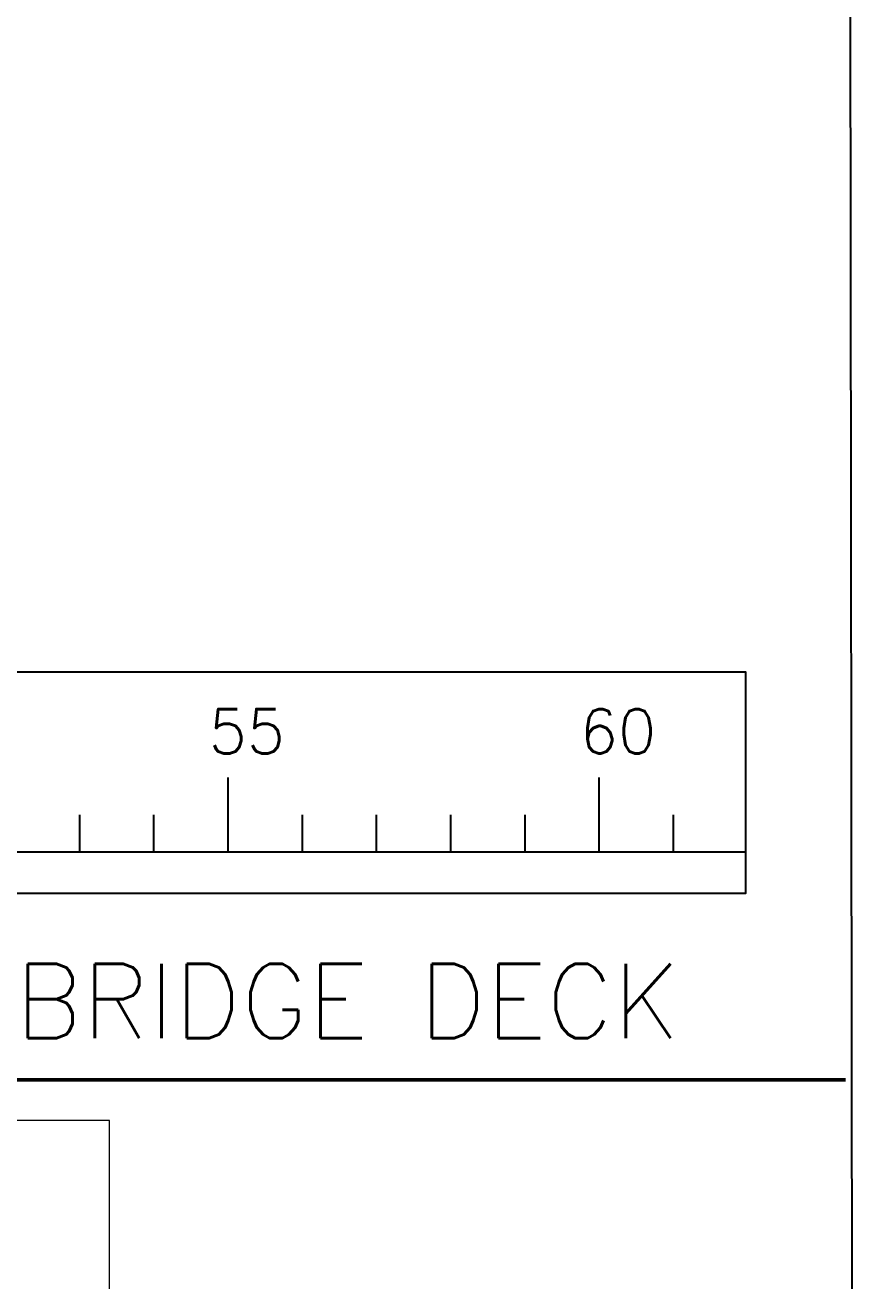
# Model space of a CAD drawing. Extents: x 766778 to 845620, y 133762 to 209800.
# Drawn here: x 839999 to 845616, y 172086 to 180540 of the extents above; entities that cross this region are included whole.
import ezdxf
from ezdxf.xclip import XClip

# ---------------------------------------------------------------- set-up
doc = ezdxf.new("R2010")
doc.units = 0
doc.header["$MEASUREMENT"] = 0
doc.header["$XCLIPFRAME"] = 2
doc.layers.get('0').update_dxf_attribs({"color": 1, "linetype": 'CONTINUOUS'})
doc.layers.add('Steel Bulkheads & decks', color=1, linetype='CONTINUOUS', lineweight=15)
doc.layers.add('TXT-050', color=3, linetype='CONTINUOUS', lineweight=50)
doc.styles.add('ROMANS', font='ROMANS')

# ---------------------------------------------------------------- blocks, each defined once
blk = doc.blocks.new('BL FRAME RULER')
at = {"color": 1, "linetype": 'Continuous'}
for points in [[(228608.1, 79357.3), (228608.1, 79857.3)], [(231108.1, 79357.3), (231108.1, 79857.3)], [(227608.1, 79357.3), (227608.1, 79607.3)], [(228108.1, 79357.3), (228108.1, 79607.3)], [(229108.1, 79357.3), (229108.1, 79607.3)], [(229608.1, 79357.3), (229608.1, 79607.3)], [(230108.1, 79357.3), (230108.1, 79607.3)], [(230608.1, 79357.3), (230608.1, 79607.3)], [(231608.1, 79357.3), (231608.1, 79607.3)]]:
    blk.add_lwpolyline(points, dxfattribs=at)
at = {"linetype": 'Continuous'}
blk.add_lwpolyline([(198608.1, 79357.3), (233608.1, 79357.3)], dxfattribs=at)
at = {"color": 7, "linetype": 'Continuous', "char_height": 300, "attachment_point": 1, "style": 'ROMANS'}
for s, insert in [('55', (228476.7, 80319.3)), ('60', (230976.7, 80319.3))]:
    blk.add_mtext_dynamic_manual_height_columns(s, width=571.615, gutter_width=1, heights=[0], dxfattribs=dict(at, insert=insert))

msp = doc.modelspace()

# ---------------------------------------------------------------- linework, layer by layer
at = {"color": 7, "linetype": 'Continuous'}
msp.add_line((845517.23483, 209799.79575), (845616, 136669), dxfattribs=at)
at = {"color": 1, "linetype": 'Continuous'}
msp.add_line((829214.22913, 174973.90437), (842226.52037, 174973.90437), dxfattribs=at)
at = {"layer": 'Steel Bulkheads & decks'}
msp.add_lwpolyline([(840567, 171966.37838), (840567, 173166.37838), (839067, 173166.37838), (839067, 171966.37838)], close=True, dxfattribs=at)
at = {"layer": 'TXT-050'}
msp.add_line((839684.08703, 173440.22427), (845526.08703, 173440.22427), dxfattribs=at)

# ---------------------------------------------------------------- block references
at = {"color": 250, "linetype": 'Continuous'}
ref = msp.add_blockref('BL FRAME RULER', (612758.92267, 95616.63758), dxfattribs=at)
XClip(ref).set_block_clipping_path([(208476.6583222296, 79078.2651219059), (232095.696427579, 80567.5297063788)])

# ---------------------------------------------------------------- texts
at = {"layer": 'TXT-050', "style": 'ROMANS'}
msp.add_text('BRIDGE DECK', height=500, rotation=360, dxfattribs=at).set_placement((839932.08703, 173720.22427))

doc.saveas('drawing.dxf')
